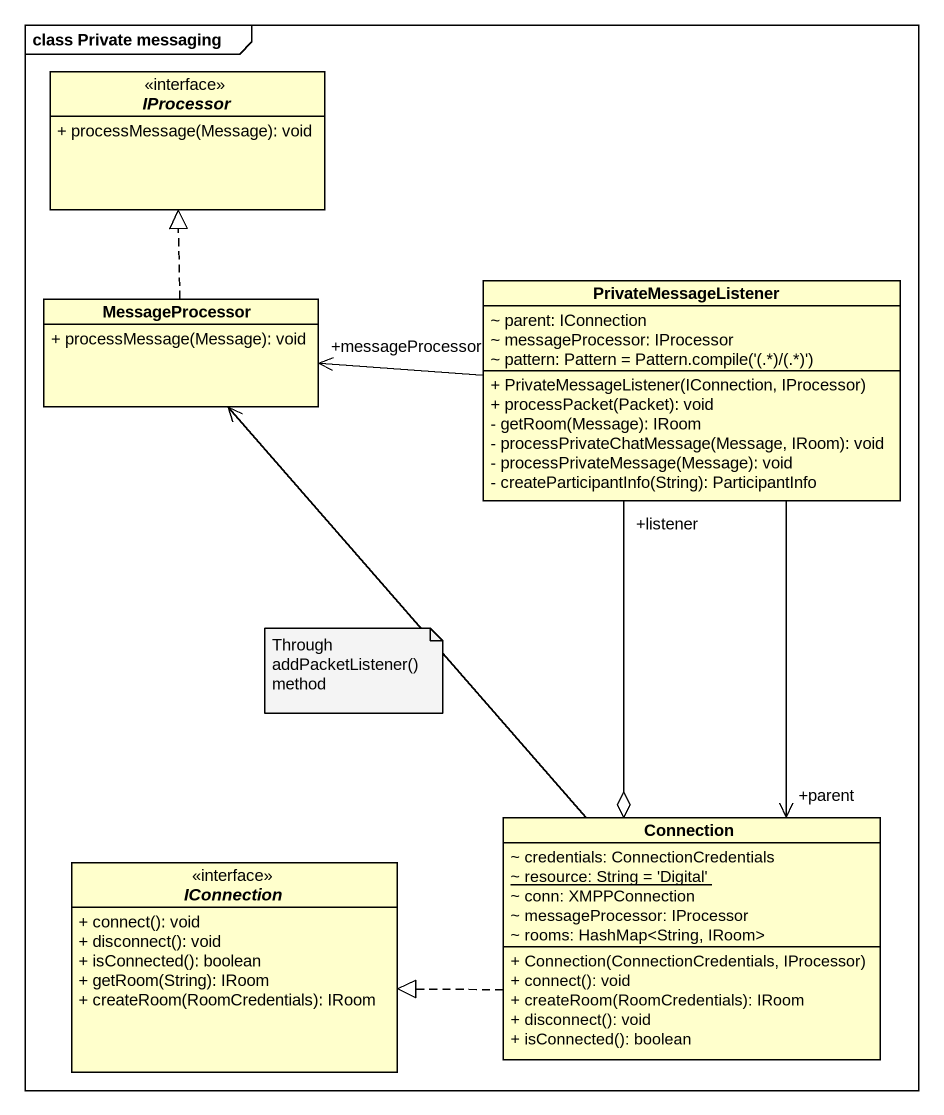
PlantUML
@startuml
mainframe class Private messaging
hide circle
hide empty members
skinparam classAttributeIconSize 0
interface IProcessor <<interface>> {
  + processMessage(Message): void
}
class PrivateMessageListener {
  ~ parent: IConnection
  ~ messageProcessor: IProcessor
  {field} ~ pattern: Pattern = Pattern.compile('(.*)/(.*)')
  + PrivateMessageListener(IConnection, IProcessor)
  + processPacket(Packet): void
  - getRoom(Message): IRoom
  - processPrivateChatMessage(Message, IRoom): void
  - processPrivateMessage(Message): void
  - createParticipantInfo(String): ParticipantInfo
}
class MessageProcessor {
  + processMessage(Message): void
}
class Connection {
  ~ credentials: ConnectionCredentials
  {static} ~ resource: String = 'Digital'
  ~ conn: XMPPConnection
  ~ messageProcessor: IProcessor
  ~ rooms: HashMap<String, IRoom>
  + Connection(ConnectionCredentials, IProcessor)
  + connect(): void
  + createRoom(RoomCredentials): IRoom
  + disconnect(): void
  + isConnected(): boolean
}
interface IConnection <<interface>> {
  + connect(): void
  + disconnect(): void
  + isConnected(): boolean
  + getRoom(String): IRoom
  + createRoom(RoomCredentials): IRoom
}
PrivateMessageListener -left-> "+messageProcessor" MessageProcessor
PrivateMessageListener "+listener" --o Connection
PrivateMessageListener --> "+parent" Connection
MessageProcessor .up.|> IProcessor
Connection -up-> MessageProcessor
Connection .left.|> IConnection
note as N1
  Through addPacketListener() method
end note
@enduml
